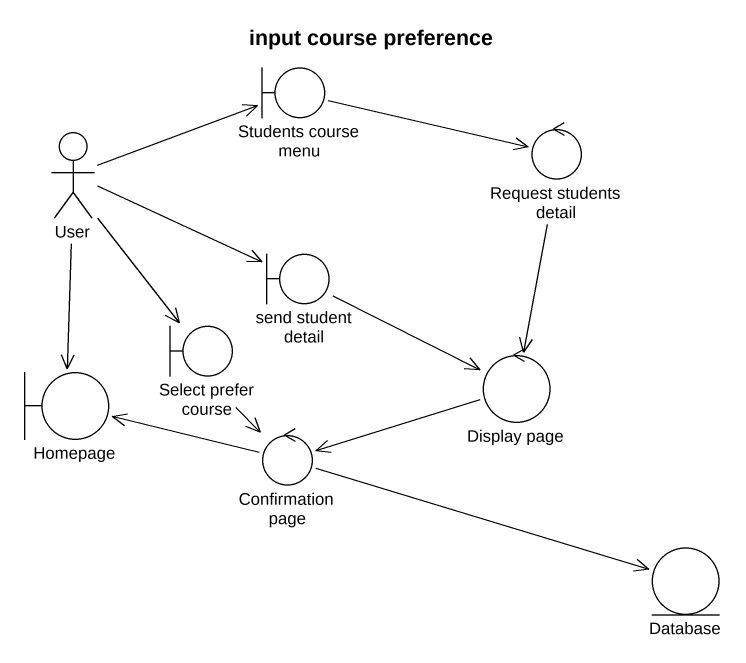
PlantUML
@startuml
title input course preference
boundary "Students course menu" as Students_course_menu
actor User
control "Request students detail" as Request_students_detail
boundary "send student detail" as send_student_detail
boundary Homepage
boundary "Select prefer course" as Select_prefer_course
control "Display page" as Display_page
control "Confirmation page" as Confirmation_page
entity "Database" as Database_
Students_course_menu -right-> Request_students_detail
User -right-> Students_course_menu
User -right-> send_student_detail
User --> Homepage
User --> Select_prefer_course
Request_students_detail --> Display_page
send_student_detail -right-> Display_page
Select_prefer_course --> Confirmation_page
Display_page -left-> Confirmation_page
Confirmation_page -left-> Homepage
Confirmation_page -right-> Database_
@enduml
